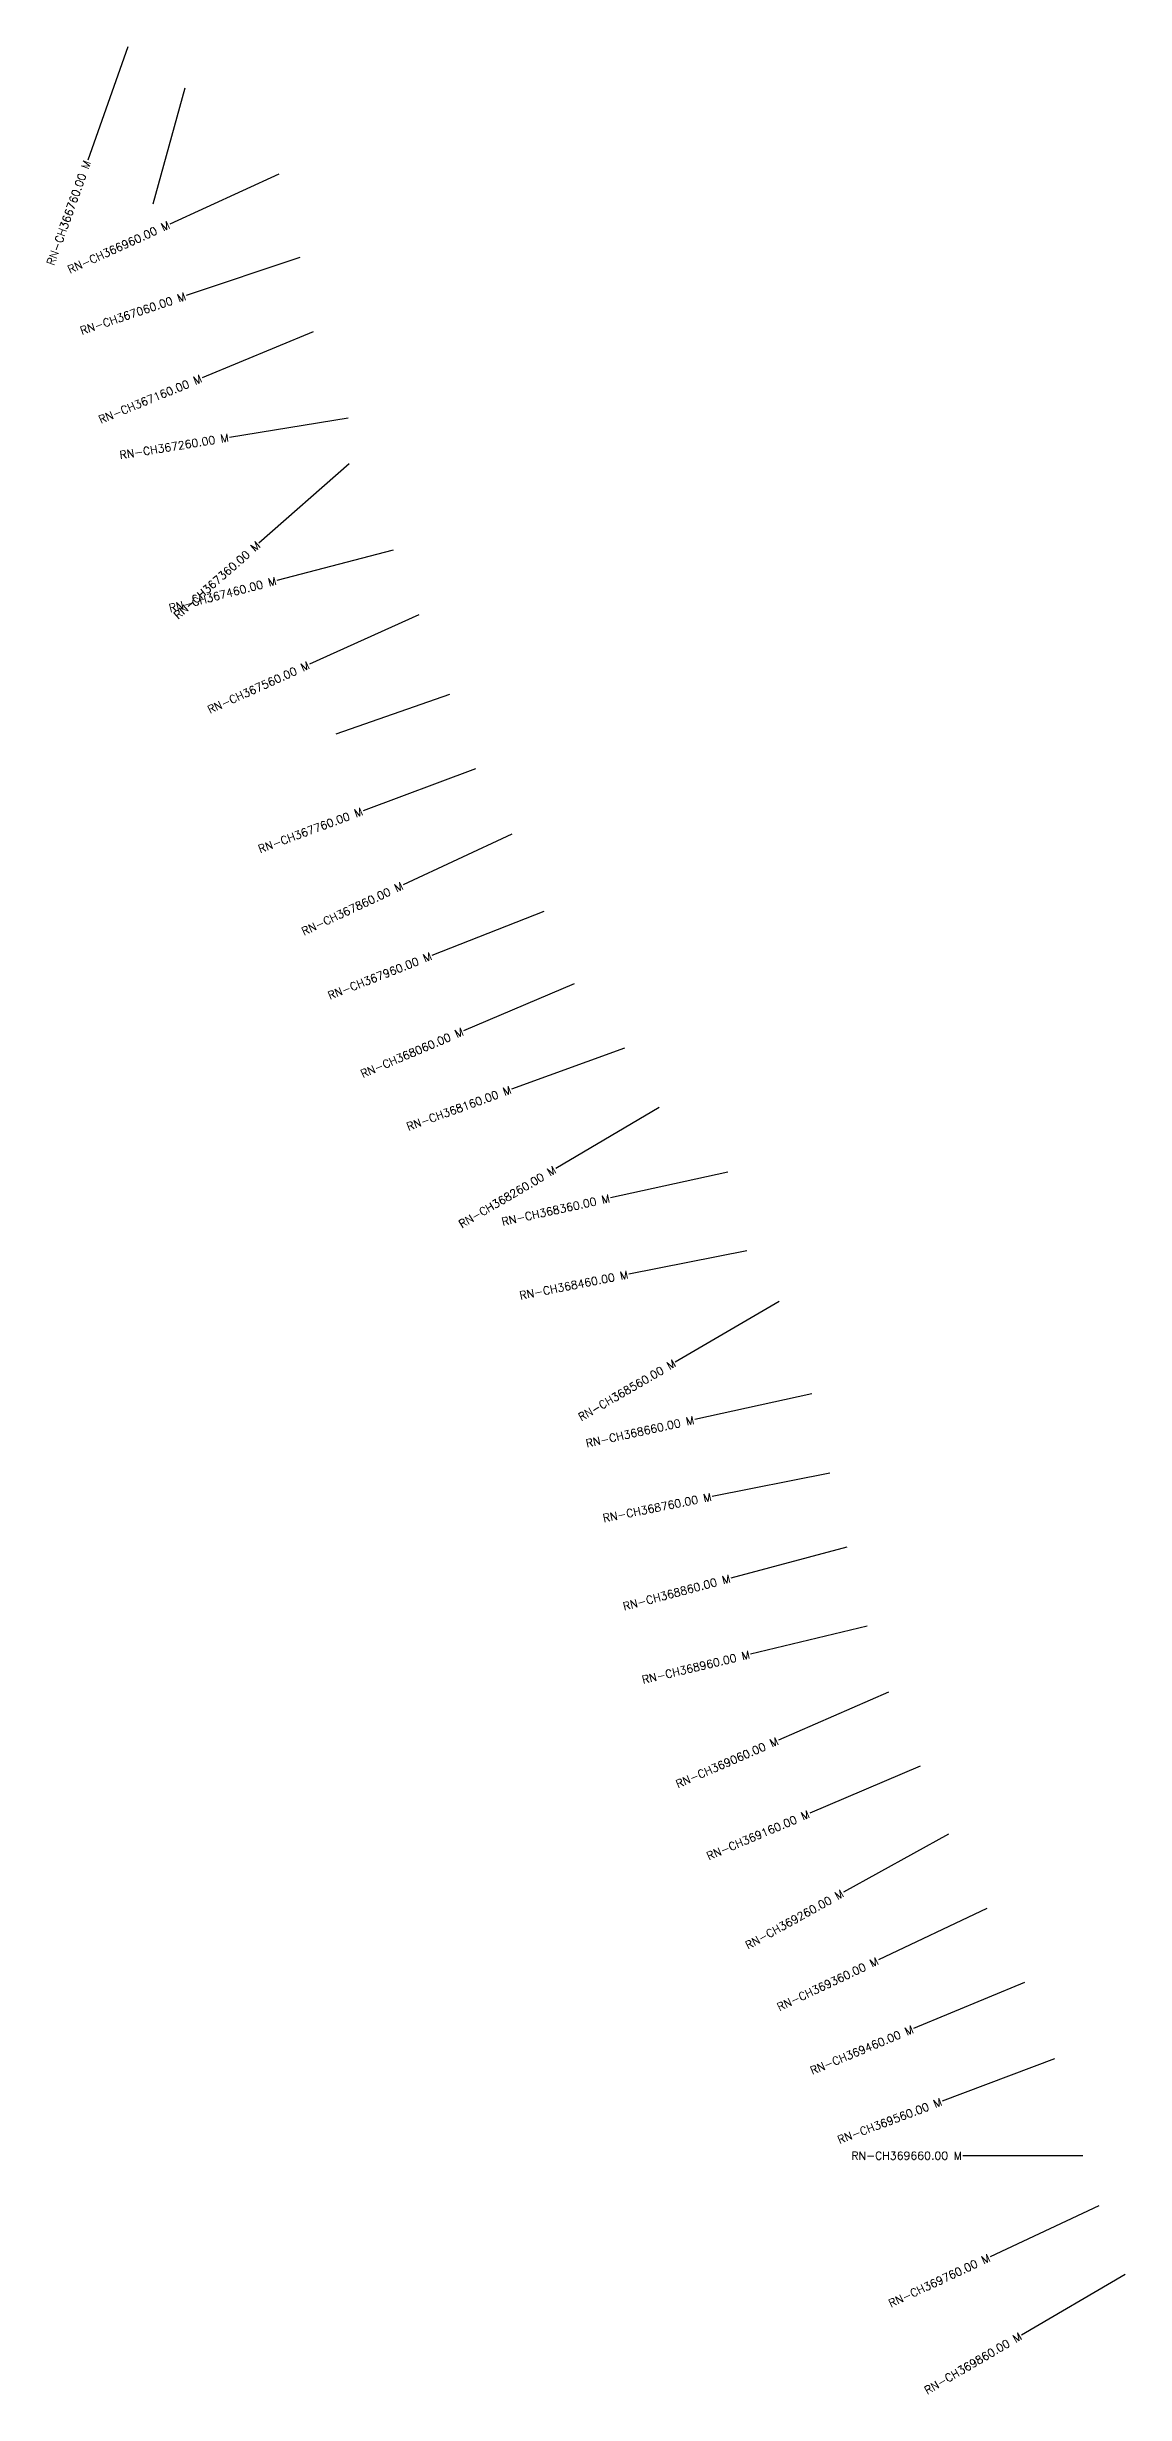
# Model space of a CAD drawing. Header units: metres. Extents: x 298670 to 302124, y 1966635 to 1969568.
# Drawn here: x 298670 to 300016, y 1966635 to 1969568 of the extents above; entities that cross this region are included whole.
import ezdxf
from ezdxf.enums import TextEntityAlignment as Align

# ---------------------------------------------------------------- set-up
doc = ezdxf.new("R2010")
doc.units = ezdxf.units.M
doc.header["$MEASUREMENT"] = 0
doc.layers.add('CS', color=134, linetype='Continuous')
doc.layers.add('CSMark', color=6, linetype='Continuous')
doc.styles.get("Standard").update_dxf_attribs({"font": 'simplex.shx'})

msp = doc.modelspace()

# ---------------------------------------------------------------- linework, layer by layer
at = {"layer": 'CS'}
for p, q in [((298770.9, 1969568.3), (298720.6, 1969427)), ((298842, 1969516.6), (298802.1, 1969372)), ((298959.5, 1969409.2), (298823, 1969347)), ((298985.7, 1969305.1), (298843.5, 1969257.5)), ((299002.3, 1969212.1), (298863.6, 1969154.9)), ((299045.8, 1969104.6), (298897.7, 1969080.4)), ((299047, 1969047.5), (298934.5, 1968948.2)), ((299102, 1968939.6), (298956.9, 1968901.7)), ((299134.3, 1968858.7), (298997.7, 1968796.8)), ((299172.3, 1968758.9), (299030.6, 1968709.7)), ((299205, 1968666.1), (299064.4, 1968613.8)), ((299250.4, 1968584.7), (299114.5, 1968521.1)), ((299290.1, 1968487.7), (299150.4, 1968433)), ((299328, 1968397.5), (299190, 1968338.8)), ((299391, 1968317.2), (299250, 1968265.9)), ((299434.4, 1968242.8), (299305.1, 1968166.7)), ((299520, 1968162.2), (299373.5, 1968129.9)), ((299543.5, 1968063.7), (299396.4, 1968034.6)), ((299584, 1968000.4), (299454.4, 1967924.9)), ((299625, 1967885.2), (299478.6, 1967852.9)), ((299647.4, 1967786.2), (299500.3, 1967756.8)), ((299668.6, 1967693.4), (299523.7, 1967654.8)), ((299694.1, 1967594.7), (299548.2, 1967559.8)), ((299720.7, 1967512.3), (299583.2, 1967452.4)), ((299760.3, 1967419.7), (299622.2, 1967361.1)), ((299795.6, 1967335), (299664.3, 1967262.3)), ((299843.4, 1967241.9), (299707.9, 1967177.7)), ((299890.5, 1967149.5), (299751.9, 1967092)), ((299928, 1967054.2), (299787.6, 1967001.3)), ((299963.2, 1966933.1), (299813.2, 1966933.1)), ((299983.3, 1966870.3), (299847.5, 1966806.7)), ((300015.9, 1966784.8), (299886.5, 1966709))]:
    msp.add_line(p, q, dxfattribs=at)

# ---------------------------------------------------------------- texts
at = {"layer": 'CSMark'}
for s, rotation, p in [('RN-CH366760.00 M', 70.3995, (298720.2, 1969426)), ('RN-CH366960.00 M', 24.5207, (298822.1, 1969346.6)), ('RN-CH367060.00 M', 18.5228, (298842.6, 1969257.1)), ('RN-CH367160.00 M', 22.3927, (298862.6, 1969154.5)), ('RN-CH367260.00 M', 9.2831, (298896.7, 1969080.3)), ('RN-CH367360.00 M', 41.4217, (298933.8, 1968947.5)), ('RN-CH367460.00 M', 14.642, (298955.9, 1968901.4)), ('RN-CH367560.00 M', 24.3855, (298996.7, 1968796.4)), ('RN-CH367760.00 M', 20.4016, (299063.5, 1968613.5)), ('RN-CH367860.00 M', 25.0598, (299113.6, 1968520.7)), ('RN-CH367960.00 M', 21.4093, (299149.5, 1968432.6)), ('RN-CH368060.00 M', 23.0594, (299189.1, 1968338.4)), ('RN-CH368160.00 M', 19.9763, (299249.1, 1968265.6)), ('RN-CH368260.00 M', 30.4747, (299304.2, 1968166.2)), ('RN-CH368360.00 M', 12.4141, (299372.5, 1968129.7)), ('RN-CH368460.00 M', 11.1722, (299395.4, 1968034.5)), ('RN-CH368560.00 M', 30.2181, (299453.6, 1967924.4)), ('RN-CH368660.00 M', 12.4577, (299477.6, 1967852.7)), ('RN-CH368760.00 M', 11.3168, (299499.4, 1967756.6)), ('RN-CH368860.00 M', 14.8784, (299522.7, 1967654.6)), ('RN-CH368960.00 M', 13.4458, (299547.3, 1967559.6)), ('RN-CH369060.00 M', 23.5336, (299582.3, 1967452)), ('RN-CH369160.00 M', 22.9894, (299621.3, 1967360.7)), ('RN-CH369260.00 M', 28.9748, (299663.5, 1967261.8)), ('RN-CH369360.00 M', 25.3482, (299707, 1967177.2)), ('RN-CH369460.00 M', 22.5439, (299751, 1967091.7)), ('RN-CH369560.00 M', 20.6253, (299786.7, 1967001)), ('RN-CH369760.00 M', 25.0816, (299846.6, 1966806.3)), ('RN-CH369860.00 M', 30.3775, (299885.6, 1966708.5))]:
    msp.add_text(s, height=10, rotation=rotation, dxfattribs=at).set_placement(p, align=Align.MIDDLE_RIGHT)
msp.add_text('RN-CH369660.00 M', height=10, dxfattribs=at).set_placement((299812.2, 1966933.1), align=Align.MIDDLE_RIGHT)

doc.saveas('drawing.dxf')
